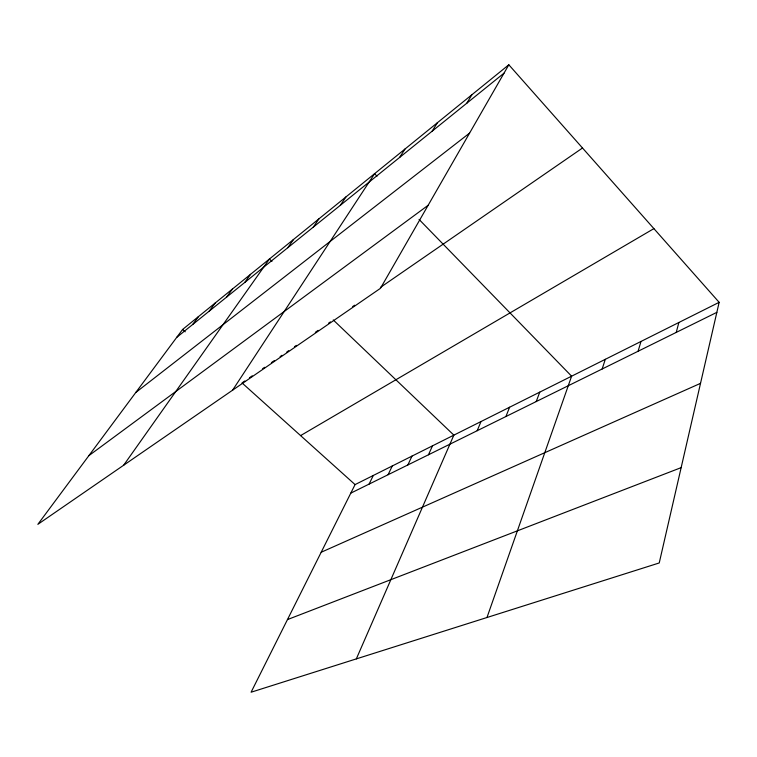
<?xml version="1.0" encoding="UTF-8"?>
<svg xmlns="http://www.w3.org/2000/svg" width="757" height="757" viewBox="0 0 757 757"><rect width="100%" height="100%" fill="white"/><g stroke="black" fill="none" stroke-linecap="round" stroke-linejoin="round"><path stroke-width="1.14" d="M719.15 302.327L659.233 562.962L251.087 692.22L355.071 484.594L719.15 302.327L508.827 64.78L182.598 329.465L37.85 524.346L380.459 288.322L508.827 64.78M676.247 332.408L678.868 322.491M638.085 351.257L640.99 341.454M602.156 369L605.297 359.32M486.978 617.513L571.611 376.191L419.056 219.416M536.23 401.56L539.76 392.135M505.913 416.53L509.603 407.228M477.184 430.724L481.007 421.545M356.329 658.893L453.859 435.133L333.26 319.946M428.462 454.777L432.493 445.835M407.872 464.949L411.978 456.102M388.095 474.715L392.268 465.971M369.085 484.111L373.305 475.462M466.842 103.179L471.895 94.748M432.115 131.216L437.357 122.766M399.592 157.475L404.986 149.034M232.588 390.196L374.583 173.703L376.986 176.173M340.347 205.298L345.968 196.915M313.303 227.128L319 218.792M287.774 247.738L293.536 239.458M123.656 465.233L269.454 258.998L271.943 261.373M244.719 282.493L250.558 274.318M226.617 297.104L232.475 288.994M209.273 311.099L215.158 303.046M192.656 324.526L198.542 316.53M176.703 337.395L504.001 73.183M135.796 392.467L469.605 133.081M88.872 455.648L428.15 205.27M242.94 382.257L244.804 380.97M249.469 377.752L252.261 375.822M262.679 368.64L264.619 367.306M271.413 362.612L274.327 360.606M280.099 356.623L282.011 355.298M286.808 351.996L288.72 350.671M294.473 346.706L296.365 345.4M315.338 332.314L318.167 330.355M328.547 323.201L330.43 321.895M352.667 306.557L354.607 305.222M380.374 287.452L582.512 148.003M300.595 435.597L653.897 228.623M350.794 493.138L716.841 312.357M321.186 552.25L700.528 383.345M287.461 619.586L681.149 467.637M182.598 329.465L185.219 331.821M242.003 382.9L355.071 484.594"/></g></svg>
